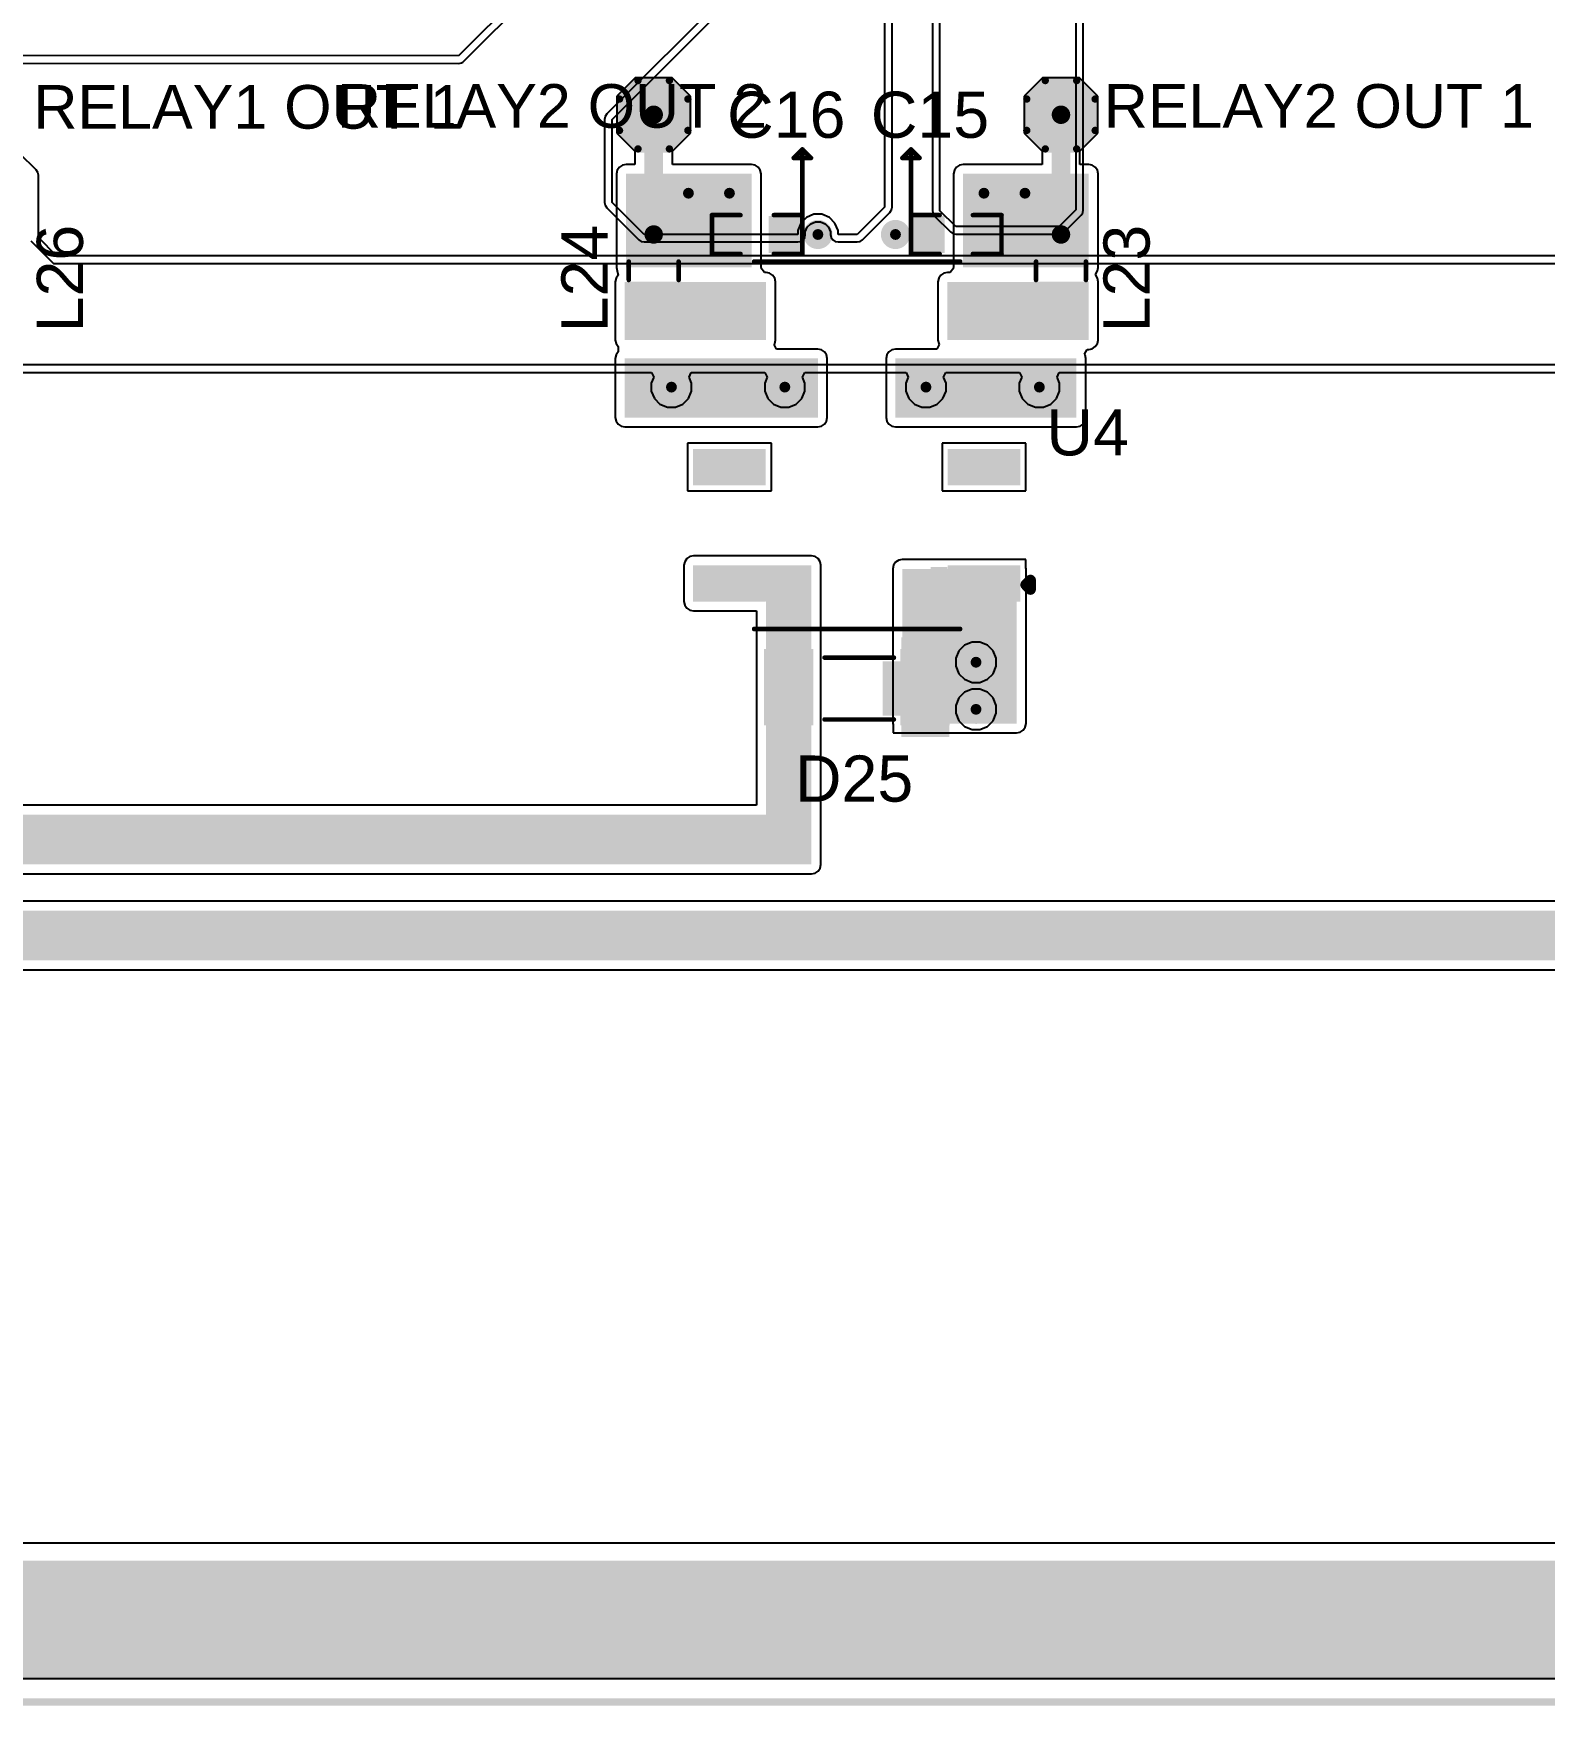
# Model space of a CAD drawing. Header units: millimetres. Extents: x 0 to 6.84, y 0 to 5.18.
# Drawn here: x 3.353 to 4.99, y -0.004 to 1.807 of the extents above; entities that cross this region are included whole.
import ezdxf

# ---------------------------------------------------------------- set-up
doc = ezdxf.new("R2010")
doc.units = ezdxf.units.MM
doc.header["$MEASUREMENT"] = 0
for name, color, linetype in [('BottomLayer', 5, 'Continuous'), ('BottomSolder', 6, 'Continuous'), ('Mechanical2', 216, 'Continuous'), ('TopLayer', 1, 'Continuous'), ('TopOverlay', 2, 'Continuous'), ('TopPaste', 8, 'Continuous'), ('TopSolder', 216, 'Continuous'), ('ViaHoleLayer', 16, 'Continuous')]:
    doc.layers.add(name, color=color, linetype=linetype)
doc.styles.add('Arial', font='', dxfattribs={"height": 0.2})
doc.styles.get('Arial').set_extended_font_data('Arial')

# ---------------------------------------------------------------- blocks, each defined once
blk = doc.blocks.new('G6K_2F_Y_DC12_9')
at = {"layer": 'TopLayer'}
for points in [[(-0.1732, 0.1339), (-0.1732, 0.1654), (-0.1024, 0.1654), (-0.1024, 0.1339)], [(0.1024, 0.1339), (0.1024, 0.1654), (0.1732, 0.1654), (0.1732, 0.1339)], [(-0.1732, 0.0079), (-0.1732, 0.0394), (-0.1024, 0.0394), (-0.1024, 0.0079)], [(0.1024, 0.0079), (0.1024, 0.0394), (0.1732, 0.0394), (0.1732, 0.0079)], [(-0.1732, -0.0787), (-0.1732, -0.0472), (-0.1024, -0.0472), (-0.1024, -0.0787)], [(0.1024, -0.0787), (0.1024, -0.0472), (0.1732, -0.0472), (0.1732, -0.0787)], [(-0.1732, -0.1654), (-0.1732, -0.1339), (-0.1024, -0.1339), (-0.1024, -0.1654)], [(0.1024, -0.1654), (0.1024, -0.1339), (0.1732, -0.1339), (0.1732, -0.1654)]]:
    blk.add_hatch(color=1, dxfattribs=at).paths.add_polyline_path(points)
at = {"layer": 'TopOverlay'}
blk.add_hatch(color=2, dxfattribs=at).paths.add_polyline_path([(-0.098, 0.132), (-0.08, 0.132), (-0.08, 0.168), (-0.098, 0.168)])
at = {"layer": 'TopPaste'}
for points in [[(-0.1732, 0.1339), (-0.1732, 0.1654), (-0.1024, 0.1654), (-0.1024, 0.1339)], [(0.1024, 0.1339), (0.1024, 0.1654), (0.1732, 0.1654), (0.1732, 0.1339)], [(-0.1732, 0.0079), (-0.1732, 0.0394), (-0.1024, 0.0394), (-0.1024, 0.0079)], [(0.1024, 0.0079), (0.1024, 0.0394), (0.1732, 0.0394), (0.1732, 0.0079)], [(-0.1732, -0.0787), (-0.1732, -0.0472), (-0.1024, -0.0472), (-0.1024, -0.0787)], [(0.1024, -0.0787), (0.1024, -0.0472), (0.1732, -0.0472), (0.1732, -0.0787)], [(-0.1732, -0.1654), (-0.1732, -0.1339), (-0.1024, -0.1339), (-0.1024, -0.1654)], [(0.1024, -0.1654), (0.1024, -0.1339), (0.1732, -0.1339), (0.1732, -0.1654)]]:
    blk.add_hatch(color=8, dxfattribs=at).paths.add_polyline_path(points)
at = {"layer": 'TopSolder'}
for points in [[(-0.1772, 0.1299), (-0.1772, 0.1694), (-0.0984, 0.1694), (-0.0984, 0.1299)], [(0.0984, 0.1299), (0.0984, 0.1694), (0.1772, 0.1694), (0.1772, 0.1299)], [(-0.1772, 0.0039), (-0.1772, 0.0434), (-0.0984, 0.0434), (-0.0984, 0.0039)], [(0.0984, 0.0039), (0.0984, 0.0434), (0.1772, 0.0434), (0.1772, 0.0039)], [(-0.1772, -0.0827), (-0.1772, -0.0432), (-0.0984, -0.0432), (-0.0984, -0.0827)], [(0.0984, -0.0827), (0.0984, -0.0432), (0.1772, -0.0432), (0.1772, -0.0827)], [(-0.1772, -0.1694), (-0.1772, -0.1299), (-0.0984, -0.1299), (-0.0984, -0.1694)], [(0.0984, -0.1694), (0.0984, -0.1299), (0.1772, -0.1299), (0.1772, -0.1694)]]:
    blk.add_hatch(color=216, dxfattribs=at).paths.add_polyline_path(points)
at = {"layer": 'TopOverlay'}
for points, const_width in [([(0.111, 0.199), (-0.112, 0.199)], 0.005), ([(-0.1831, 0.1511), (-0.1881, 0.1561)], 0.0118), ([(-0.1881, 0.1561), (-0.1881, 0.1461)], 0.0118), ([(-0.1831, 0.1511), (-0.1881, 0.1461)], 0.0118), ([(0.111, -0.199), (-0.112, -0.199)], 0.005)]:
    blk.add_lwpolyline(points, dxfattribs=dict(at, const_width=const_width))
for points, const_width in [([(-0.1133, 0.199, 1), (-0.1108, 0.199, 1)], 0.0025), ([(0.1098, 0.199, 1), (0.1123, 0.199, 1)], 0.0025), ([(-0.1911, 0.1561, 1), (-0.1852, 0.1561, 1)], 0.00591), ([(-0.1911, 0.1561, 1), (-0.1852, 0.1561, 1)], 0.00591), ([(-0.1911, 0.1461, 1), (-0.1852, 0.1461, 1)], 0.00591), ([(-0.1911, 0.1461, 1), (-0.1852, 0.1461, 1)], 0.00591), ([(-0.1861, 0.1511, 1), (-0.1802, 0.1511, 1)], 0.00591), ([(-0.1861, 0.1511, 1), (-0.1802, 0.1511, 1)], 0.00591), ([(-0.1133, -0.199, 1), (-0.1108, -0.199, 1)], 0.0025), ([(0.1098, -0.199, 1), (0.1123, -0.199, 1)], 0.0025)]:
    blk.add_lwpolyline(points, format="xyb", close=True, dxfattribs=dict(at, const_width=const_width))
blk = doc.blocks.new('T__________24')
at = {"layer": 'TopLayer'}
blk.add_hatch(color=1, dxfattribs=at).paths.add_polyline_path([(0.015, 0.03), (-0.015, 0.03), (-0.03, 0.015), (-0.03, -0.015), (-0.015, -0.03), (0.015, -0.03), (0.03, -0.015), (0.03, 0.015)])
at = {"layer": 'TopPaste'}
blk.add_hatch(color=8, dxfattribs=at).paths.add_polyline_path([(0.015, 0.03), (-0.015, 0.03), (-0.03, 0.015), (-0.03, -0.015), (-0.015, -0.03), (0.015, -0.03), (0.03, -0.015), (0.03, 0.015)])
at = {"layer": 'TopSolder'}
blk.add_hatch(color=216, dxfattribs=at).paths.add_polyline_path([(0.017, 0.034), (-0.017, 0.034), (-0.034, 0.017), (-0.034, -0.017), (-0.017, -0.034), (0.017, -0.034), (0.034, -0.017), (0.034, 0.017)])
at = {"layer": 'TopOverlay', "const_width": 0.00787}
for points in [[(-0.037, 0.017), (-0.017, 0.037)], [(-0.017, 0.037), (0.017, 0.037)], [(0.017, 0.037), (0.037, 0.017)], [(-0.037, -0.017), (-0.037, 0.017)], [(0.037, -0.017), (0.037, 0.017)], [(-0.037, -0.017), (-0.017, -0.037)], [(0.017, -0.037), (0.037, -0.017)], [(-0.017, -0.037), (0.017, -0.037)]]:
    blk.add_lwpolyline(points, dxfattribs=at)
at = {"layer": 'TopOverlay', "const_width": 0.00394}
for points in [[(-0.019, 0.037, 1), (-0.015, 0.037, 1)], [(-0.019, 0.037, 1), (-0.015, 0.037, 1)], [(0.015, 0.037, 1), (0.019, 0.037, 1)], [(0.015, 0.037, 1), (0.019, 0.037, 1)], [(-0.039, 0.017, 1), (-0.035, 0.017, 1)], [(-0.039, 0.017, 1), (-0.035, 0.017, 1)], [(0.035, 0.017, 1), (0.039, 0.017, 1)], [(0.035, 0.017, 1), (0.039, 0.017, 1)], [(-0.039, -0.017, 1), (-0.035, -0.017, 1)], [(-0.039, -0.017, 1), (-0.035, -0.017, 1)], [(0.035, -0.017, 1), (0.039, -0.017, 1)], [(0.035, -0.017, 1), (0.039, -0.017, 1)], [(-0.019, -0.037, 1), (-0.015, -0.037, 1)], [(-0.019, -0.037, 1), (-0.015, -0.037, 1)], [(0.015, -0.037, 1), (0.019, -0.037, 1)], [(0.015, -0.037, 1), (0.019, -0.037, 1)]]:
    blk.add_lwpolyline(points, format="xyb", close=True, dxfattribs=at)
blk = doc.blocks.new('T__________27')
at = {"layer": 'TopLayer'}
blk.add_hatch(color=1, dxfattribs=at).paths.add_polyline_path([(0.015, 0.03), (-0.015, 0.03), (-0.03, 0.015), (-0.03, -0.015), (-0.015, -0.03), (0.015, -0.03), (0.03, -0.015), (0.03, 0.015)])
at = {"layer": 'TopPaste'}
blk.add_hatch(color=8, dxfattribs=at).paths.add_polyline_path([(0.015, 0.03), (-0.015, 0.03), (-0.03, 0.015), (-0.03, -0.015), (-0.015, -0.03), (0.015, -0.03), (0.03, -0.015), (0.03, 0.015)])
at = {"layer": 'TopSolder'}
blk.add_hatch(color=216, dxfattribs=at).paths.add_polyline_path([(0.017, 0.034), (-0.017, 0.034), (-0.034, 0.017), (-0.034, -0.017), (-0.017, -0.034), (0.017, -0.034), (0.034, -0.017), (0.034, 0.017)])
at = {"layer": 'TopOverlay', "const_width": 0.00787}
for points in [[(-0.037, 0.017), (-0.017, 0.037)], [(-0.017, 0.037), (0.017, 0.037)], [(0.017, 0.037), (0.037, 0.017)], [(-0.037, -0.017), (-0.037, 0.017)], [(0.037, -0.017), (0.037, 0.017)], [(-0.037, -0.017), (-0.017, -0.037)], [(0.017, -0.037), (0.037, -0.017)], [(-0.017, -0.037), (0.017, -0.037)]]:
    blk.add_lwpolyline(points, dxfattribs=at)
at = {"layer": 'TopOverlay', "const_width": 0.00394}
for points in [[(-0.019, 0.037, 1), (-0.015, 0.037, 1)], [(-0.019, 0.037, 1), (-0.015, 0.037, 1)], [(0.015, 0.037, 1), (0.019, 0.037, 1)], [(0.015, 0.037, 1), (0.019, 0.037, 1)], [(-0.039, 0.017, 1), (-0.035, 0.017, 1)], [(-0.039, 0.017, 1), (-0.035, 0.017, 1)], [(0.035, 0.017, 1), (0.039, 0.017, 1)], [(0.035, 0.017, 1), (0.039, 0.017, 1)], [(-0.039, -0.017, 1), (-0.035, -0.017, 1)], [(-0.039, -0.017, 1), (-0.035, -0.017, 1)], [(0.035, -0.017, 1), (0.039, -0.017, 1)], [(0.035, -0.017, 1), (0.039, -0.017, 1)], [(-0.019, -0.037, 1), (-0.015, -0.037, 1)], [(-0.019, -0.037, 1), (-0.015, -0.037, 1)], [(0.015, -0.037, 1), (0.019, -0.037, 1)], [(0.015, -0.037, 1), (0.019, -0.037, 1)]]:
    blk.add_lwpolyline(points, format="xyb", close=True, dxfattribs=at)
blk = doc.blocks.new('I___0805_60')
at = {"layer": 'TopLayer'}
for points in [[(-0.063, 0.026), (-0.0157, 0.026), (-0.0157, -0.026), (-0.063, -0.026)], [(0.0157, 0.026), (0.063, 0.026), (0.063, -0.026), (0.0157, -0.026)]]:
    blk.add_hatch(color=1, dxfattribs=at).paths.add_polyline_path(points)
at = {"layer": 'TopPaste'}
for points in [[(-0.063, 0.026), (-0.0157, 0.026), (-0.0157, -0.026), (-0.063, -0.026)], [(0.0157, 0.026), (0.063, 0.026), (0.063, -0.026), (0.0157, -0.026)]]:
    blk.add_hatch(color=8, dxfattribs=at).paths.add_polyline_path(points)
at = {"layer": 'TopSolder'}
for points in [[(-0.067, 0.03), (-0.0117, 0.03), (-0.0117, -0.03), (-0.067, -0.03)], [(0.0117, 0.03), (0.067, 0.03), (0.067, -0.03), (0.0117, -0.03)]]:
    blk.add_hatch(color=216, dxfattribs=at).paths.add_polyline_path(points)
at = {"layer": 'TopOverlay', "const_width": 0.005}
for points in [[(-0.01, 0.027), (0.01, 0.027)], [(-0.01, -0.027), (0.01, -0.027)]]:
    blk.add_lwpolyline(points, dxfattribs=at)
at = {"layer": 'TopOverlay', "const_width": 0.0025}
for points in [[(-0.0112, 0.027, 1), (-0.0088, 0.027, 1)], [(0.0088, 0.027, 1), (0.0112, 0.027, 1)], [(-0.0112, -0.027, 1), (-0.0088, -0.027, 1)], [(0.0088, -0.027, 1), (0.0112, -0.027, 1)]]:
    blk.add_lwpolyline(points, format="xyb", close=True, dxfattribs=at)
blk = doc.blocks.new('I___0805_61')
at = {"layer": 'TopLayer'}
for points in [[(-0.063, 0.026), (-0.0157, 0.026), (-0.0157, -0.026), (-0.063, -0.026)], [(0.0157, 0.026), (0.063, 0.026), (0.063, -0.026), (0.0157, -0.026)]]:
    blk.add_hatch(color=1, dxfattribs=at).paths.add_polyline_path(points)
at = {"layer": 'TopPaste'}
for points in [[(-0.063, 0.026), (-0.0157, 0.026), (-0.0157, -0.026), (-0.063, -0.026)], [(0.0157, 0.026), (0.063, 0.026), (0.063, -0.026), (0.0157, -0.026)]]:
    blk.add_hatch(color=8, dxfattribs=at).paths.add_polyline_path(points)
at = {"layer": 'TopSolder'}
for points in [[(-0.067, 0.03), (-0.0117, 0.03), (-0.0117, -0.03), (-0.067, -0.03)], [(0.0117, 0.03), (0.067, 0.03), (0.067, -0.03), (0.0117, -0.03)]]:
    blk.add_hatch(color=216, dxfattribs=at).paths.add_polyline_path(points)
at = {"layer": 'TopOverlay', "const_width": 0.005}
for points in [[(-0.01, 0.027), (0.01, 0.027)], [(-0.01, -0.027), (0.01, -0.027)]]:
    blk.add_lwpolyline(points, dxfattribs=at)
at = {"layer": 'TopOverlay', "const_width": 0.0025}
for points in [[(-0.0112, 0.027, 1), (-0.0088, 0.027, 1)], [(0.0088, 0.027, 1), (0.0112, 0.027, 1)], [(-0.0112, -0.027, 1), (-0.0088, -0.027, 1)], [(0.0088, -0.027, 1), (0.0112, -0.027, 1)]]:
    blk.add_lwpolyline(points, format="xyb", close=True, dxfattribs=at)
blk = doc.blocks.new('SOD_80_M___MELF_71')
at = {"layer": 'TopLayer'}
for points in [[(-0.0492, -0.0394), (-0.0984, -0.0394), (-0.0984, 0.0394), (-0.0492, 0.0394)], [(0.0984, -0.0394), (0.0492, -0.0394), (0.0492, 0.0394), (0.0984, 0.0394)]]:
    blk.add_hatch(color=1, dxfattribs=at).paths.add_polyline_path(points)
at = {"layer": 'TopOverlay'}
for points in [[(-0.1, 0.041), (-0.048, 0.041), (-0.048, 0.054), (-0.1, 0.054)], [(-0.047, -0.028), (-0.028, -0.028), (-0.028, 0.031), (-0.047, 0.031)], [(-0.1, -0.054), (-0.048, -0.054), (-0.048, -0.041), (-0.1, -0.041)]]:
    blk.add_hatch(color=2, dxfattribs=at).paths.add_polyline_path(points)
at = {"layer": 'TopPaste'}
for points in [[(-0.0492, -0.0394), (-0.0984, -0.0394), (-0.0984, 0.0394), (-0.0492, 0.0394)], [(0.0984, -0.0394), (0.0492, -0.0394), (0.0492, 0.0394), (0.0984, 0.0394)]]:
    blk.add_hatch(color=8, dxfattribs=at).paths.add_polyline_path(points)
at = {"layer": 'TopSolder'}
for points in [[(-0.047, -0.0415), (-0.1006, -0.0415), (-0.1006, 0.0415), (-0.047, 0.0415)], [(0.1006, -0.0415), (0.047, -0.0415), (0.047, 0.0415), (0.1006, 0.0415)]]:
    blk.add_hatch(color=216, dxfattribs=at).paths.add_polyline_path(points)
at = {"layer": 'TopOverlay', "const_width": 0.005}
for points in [[(0.035, 0.035), (-0.04, 0.035)], [(0.035, -0.032), (-0.04, -0.032)]]:
    blk.add_lwpolyline(points, dxfattribs=at)
at = {"layer": 'TopOverlay', "const_width": 0.0025}
for points in [[(-0.0413, 0.035, 1), (-0.0387, 0.035, 1)], [(0.0338, 0.035, 1), (0.0362, 0.035, 1)], [(-0.0413, -0.032, 1), (-0.0387, -0.032, 1)], [(0.0338, -0.032, 1), (0.0362, -0.032, 1)]]:
    blk.add_lwpolyline(points, format="xyb", close=True, dxfattribs=at)
blk = doc.blocks.new('C___0603_95')
at = {"layer": 'TopLayer'}
for points in [[(-0.015, 0.0175), (-0.015, -0.0175), (-0.045, -0.0175), (-0.045, 0.0175)], [(0.045, 0.0175), (0.045, -0.0175), (0.015, -0.0175), (0.015, 0.0175)]]:
    blk.add_hatch(color=1, dxfattribs=at).paths.add_polyline_path(points)
at = {"layer": 'TopPaste'}
for points in [[(-0.015, 0.0175), (-0.015, -0.0175), (-0.045, -0.0175), (-0.045, 0.0175)], [(0.045, 0.0175), (0.045, -0.0175), (0.015, -0.0175), (0.015, 0.0175)]]:
    blk.add_hatch(color=8, dxfattribs=at).paths.add_polyline_path(points)
at = {"layer": 'TopSolder'}
for points in [[(-0.0126, 0.0199), (-0.0126, -0.0199), (-0.0474, -0.0199), (-0.0474, 0.0199)], [(0.0474, 0.0199), (0.0474, -0.0199), (0.0126, -0.0199), (0.0126, 0.0199)]]:
    blk.add_hatch(color=216, dxfattribs=at).paths.add_polyline_path(points)
at = {"layer": 'TopOverlay', "const_width": 0.005}
for points in [[(-0.049, -0.021), (-0.049, 0.021)], [(-0.049, 0.021), (-0.018, 0.021)], [(0.018, 0.021), (0.049, 0.021)], [(0.049, -0.021), (0.049, 0.021)], [(-0.049, -0.021), (-0.018, -0.021)], [(0.018, -0.021), (0.049, -0.021)]]:
    blk.add_lwpolyline(points, dxfattribs=at)
at = {"layer": 'TopOverlay', "const_width": 0.0025}
for points in [[(-0.0503, 0.021, 1), (-0.0478, 0.021, 1)], [(-0.0503, 0.021, 1), (-0.0478, 0.021, 1)], [(-0.0192, 0.021, 1), (-0.0168, 0.021, 1)], [(0.0168, 0.021, 1), (0.0192, 0.021, 1)], [(0.0478, 0.021, 1), (0.0503, 0.021, 1)], [(0.0478, 0.021, 1), (0.0503, 0.021, 1)], [(-0.0503, -0.021, 1), (-0.0478, -0.021, 1)], [(-0.0503, -0.021, 1), (-0.0478, -0.021, 1)], [(-0.0192, -0.021, 1), (-0.0168, -0.021, 1)], [(0.0168, -0.021, 1), (0.0192, -0.021, 1)], [(0.0478, -0.021, 1), (0.0503, -0.021, 1)], [(0.0478, -0.021, 1), (0.0503, -0.021, 1)]]:
    blk.add_lwpolyline(points, format="xyb", close=True, dxfattribs=at)
blk = doc.blocks.new('C___0603_96')
at = {"layer": 'TopLayer'}
for points in [[(-0.015, 0.0175), (-0.015, -0.0175), (-0.045, -0.0175), (-0.045, 0.0175)], [(0.045, 0.0175), (0.045, -0.0175), (0.015, -0.0175), (0.015, 0.0175)]]:
    blk.add_hatch(color=1, dxfattribs=at).paths.add_polyline_path(points)
at = {"layer": 'TopPaste'}
for points in [[(-0.015, 0.0175), (-0.015, -0.0175), (-0.045, -0.0175), (-0.045, 0.0175)], [(0.045, 0.0175), (0.045, -0.0175), (0.015, -0.0175), (0.015, 0.0175)]]:
    blk.add_hatch(color=8, dxfattribs=at).paths.add_polyline_path(points)
at = {"layer": 'TopSolder'}
for points in [[(-0.0126, 0.0199), (-0.0126, -0.0199), (-0.0474, -0.0199), (-0.0474, 0.0199)], [(0.0474, 0.0199), (0.0474, -0.0199), (0.0126, -0.0199), (0.0126, 0.0199)]]:
    blk.add_hatch(color=216, dxfattribs=at).paths.add_polyline_path(points)
at = {"layer": 'TopOverlay', "const_width": 0.005}
for points in [[(-0.049, 0.021), (-0.049, -0.021)], [(-0.018, 0.021), (-0.049, 0.021)], [(0.049, 0.021), (0.018, 0.021)], [(0.049, 0.021), (0.049, -0.021)], [(-0.018, -0.021), (-0.049, -0.021)], [(0.049, -0.021), (0.018, -0.021)]]:
    blk.add_lwpolyline(points, dxfattribs=at)
at = {"layer": 'TopOverlay', "const_width": 0.0025}
for points in [[(-0.0503, 0.021, 1), (-0.0478, 0.021, 1)], [(-0.0503, 0.021, 1), (-0.0478, 0.021, 1)], [(-0.0192, 0.021, 1), (-0.0168, 0.021, 1)], [(0.0168, 0.021, 1), (0.0192, 0.021, 1)], [(0.0478, 0.021, 1), (0.0503, 0.021, 1)], [(0.0478, 0.021, 1), (0.0503, 0.021, 1)], [(-0.0503, -0.021, 1), (-0.0478, -0.021, 1)], [(-0.0503, -0.021, 1), (-0.0478, -0.021, 1)], [(-0.0192, -0.021, 1), (-0.0168, -0.021, 1)], [(0.0168, -0.021, 1), (0.0192, -0.021, 1)], [(0.0478, -0.021, 1), (0.0503, -0.021, 1)], [(0.0478, -0.021, 1), (0.0503, -0.021, 1)]]:
    blk.add_lwpolyline(points, format="xyb", close=True, dxfattribs=at)

msp = doc.modelspace()

# ---------------------------------------------------------------- hatches: boundary and pattern name
at = {"layer": 'BottomLayer'}
h = msp.add_hatch(color=5, dxfattribs=at)
edge = h.paths.add_edge_path()
edge.add_arc((4.0626, 1.634), 0.0118, 0, 360)
h = msp.add_hatch(color=5, dxfattribs=at)
edge = h.paths.add_edge_path()
edge.add_arc((4.107, 1.634), 0.0118, 0, 360)
h = msp.add_hatch(color=5, dxfattribs=at)
edge = h.paths.add_edge_path()
edge.add_arc((4.3826, 1.634), 0.0118, 0, 360)
h = msp.add_hatch(color=5, dxfattribs=at)
edge = h.paths.add_edge_path()
edge.add_arc((4.427, 1.634), 0.0118, 0, 360)
h = msp.add_hatch(color=5, dxfattribs=at)
edge = h.paths.add_edge_path()
edge.add_arc((4.2028, 1.5893), 0.0118, 0, 360)
h = msp.add_hatch(color=5, dxfattribs=at)
edge = h.paths.add_edge_path()
edge.add_arc((4.2868, 1.5893), 0.0118, 0, 360)
h = msp.add_hatch(color=5, dxfattribs=at)
edge = h.paths.add_edge_path()
edge.add_arc((4.0442, 1.424), 0.0118, 0, 360)
h = msp.add_hatch(color=5, dxfattribs=at)
edge = h.paths.add_edge_path()
edge.add_arc((4.167, 1.424), 0.0118, 0, 360)
h = msp.add_hatch(color=5, dxfattribs=at)
edge = h.paths.add_edge_path()
edge.add_arc((4.3198, 1.424), 0.0118, 0, 360)
h = msp.add_hatch(color=5, dxfattribs=at)
edge = h.paths.add_edge_path()
edge.add_arc((4.4426, 1.424), 0.0118, 0, 360)
h = msp.add_hatch(color=5, dxfattribs=at)
edge = h.paths.add_edge_path()
edge.add_arc((4.374, 1.126), 0.0118, 0, 360)
h = msp.add_hatch(color=5, dxfattribs=at)
edge = h.paths.add_edge_path()
edge.add_arc((4.374, 1.075), 0.0118, 0, 360)
at = {"layer": 'BottomSolder'}
h = msp.add_hatch(color=6, dxfattribs=at)
edge = h.paths.add_edge_path()
edge.add_arc((4.0626, 1.634), 0.0158, 0, 360)
h = msp.add_hatch(color=6, dxfattribs=at)
edge = h.paths.add_edge_path()
edge.add_arc((4.107, 1.634), 0.0158, 0, 360)
h = msp.add_hatch(color=6, dxfattribs=at)
edge = h.paths.add_edge_path()
edge.add_arc((4.3826, 1.634), 0.0158, 0, 360)
h = msp.add_hatch(color=6, dxfattribs=at)
edge = h.paths.add_edge_path()
edge.add_arc((4.427, 1.634), 0.0158, 0, 360)
h = msp.add_hatch(color=6, dxfattribs=at)
edge = h.paths.add_edge_path()
edge.add_arc((4.2028, 1.5893), 0.0158, 0, 360)
h = msp.add_hatch(color=6, dxfattribs=at)
edge = h.paths.add_edge_path()
edge.add_arc((4.2868, 1.5893), 0.0158, 0, 360)
h = msp.add_hatch(color=6, dxfattribs=at)
edge = h.paths.add_edge_path()
edge.add_arc((4.0442, 1.424), 0.0158, 0, 360)
h = msp.add_hatch(color=6, dxfattribs=at)
edge = h.paths.add_edge_path()
edge.add_arc((4.167, 1.424), 0.0158, 0, 360)
h = msp.add_hatch(color=6, dxfattribs=at)
edge = h.paths.add_edge_path()
edge.add_arc((4.3198, 1.424), 0.0158, 0, 360)
h = msp.add_hatch(color=6, dxfattribs=at)
edge = h.paths.add_edge_path()
edge.add_arc((4.4426, 1.424), 0.0158, 0, 360)
h = msp.add_hatch(color=6, dxfattribs=at)
edge = h.paths.add_edge_path()
edge.add_arc((4.374, 1.126), 0.0158, 0, 360)
h = msp.add_hatch(color=6, dxfattribs=at)
edge = h.paths.add_edge_path()
edge.add_arc((4.374, 1.075), 0.0158, 0, 360)
at = {"layer": 'TopLayer'}
for points in [[(4.131, 1.655), (3.995, 1.655), (3.995, 1.5537), (4.131, 1.5537)], [(4.36, 1.5537), (4.496, 1.5537), (4.496, 1.655), (4.36, 1.655)], [(4.1466, 1.538), (3.9936, 1.538), (3.9936, 1.475), (4.1466, 1.475)], [(4.343, 1.475), (4.496, 1.475), (4.496, 1.538), (4.343, 1.538)], [(3.9936, 1.391), (4.2028, 1.391), (4.2028, 1.455), (3.9936, 1.455)], [(4.2868, 1.391), (4.4828, 1.391), (4.4828, 1.455), (4.2868, 1.455)], [(4.068, 1.1918), (4.1958, 1.1918), (4.1958, 1.231), (4.068, 1.231)], [(4.1466, 0.907), (4.1958, 0.907), (4.1958, 1.2271), (4.1466, 1.2271)], [(4.2942, 1.0596), (4.418, 1.0596), (4.418, 1.2271), (4.2942, 1.2271)], [(4.2942, 1.172), (4.418, 1.172), (4.418, 1.2271), (4.2942, 1.2271)], [(2.265, 0.907), (4.1958, 0.907), (4.1958, 0.961), (2.265, 0.961)], [(1.906, 0.803), (5.1644, 0.803), (5.1644, 0.857), (1.906, 0.857)], [(0.037, 0.025), (6.273, 0.025), (6.273, 0.153), (0.037, 0.153)]]:
    msp.add_hatch(color=1, dxfattribs=at).paths.add_polyline_path(points)
h = msp.add_hatch(color=1, dxfattribs=at)
edge = h.paths.add_edge_path()
edge.add_arc((4.0626, 1.634), 0.0118, 0, 360)
h = msp.add_hatch(color=1, dxfattribs=at)
edge = h.paths.add_edge_path()
edge.add_arc((4.107, 1.634), 0.0118, 0, 360)
h = msp.add_hatch(color=1, dxfattribs=at)
edge = h.paths.add_edge_path()
edge.add_arc((4.3826, 1.634), 0.0118, 0, 360)
h = msp.add_hatch(color=1, dxfattribs=at)
edge = h.paths.add_edge_path()
edge.add_arc((4.427, 1.634), 0.0118, 0, 360)
h = msp.add_hatch(color=1, dxfattribs=at)
edge = h.paths.add_edge_path()
edge.add_arc((4.2028, 1.5893), 0.0118, 0, 360)
h = msp.add_hatch(color=1, dxfattribs=at)
edge = h.paths.add_edge_path()
edge.add_arc((4.2868, 1.5893), 0.0118, 0, 360)
h = msp.add_hatch(color=1, dxfattribs=at)
edge = h.paths.add_edge_path()
edge.add_arc((4.0442, 1.424), 0.0118, 0, 360)
h = msp.add_hatch(color=1, dxfattribs=at)
edge = h.paths.add_edge_path()
edge.add_arc((4.167, 1.424), 0.0118, 0, 360)
h = msp.add_hatch(color=1, dxfattribs=at)
edge = h.paths.add_edge_path()
edge.add_arc((4.3198, 1.424), 0.0118, 0, 360)
h = msp.add_hatch(color=1, dxfattribs=at)
edge = h.paths.add_edge_path()
edge.add_arc((4.4426, 1.424), 0.0118, 0, 360)
h = msp.add_hatch(color=1, dxfattribs=at)
edge = h.paths.add_edge_path()
edge.add_arc((4.374, 1.126), 0.0118, 0, 360)
h = msp.add_hatch(color=1, dxfattribs=at)
edge = h.paths.add_edge_path()
edge.add_arc((4.374, 1.075), 0.0118, 0, 360)
at = {"layer": 'TopSolder'}
h = msp.add_hatch(color=216, dxfattribs=at)
edge = h.paths.add_edge_path()
edge.add_arc((4.0626, 1.634), 0.0158, 0, 360)
h = msp.add_hatch(color=216, dxfattribs=at)
edge = h.paths.add_edge_path()
edge.add_arc((4.107, 1.634), 0.0158, 0, 360)
h = msp.add_hatch(color=216, dxfattribs=at)
edge = h.paths.add_edge_path()
edge.add_arc((4.3826, 1.634), 0.0158, 0, 360)
h = msp.add_hatch(color=216, dxfattribs=at)
edge = h.paths.add_edge_path()
edge.add_arc((4.427, 1.634), 0.0158, 0, 360)
h = msp.add_hatch(color=216, dxfattribs=at)
edge = h.paths.add_edge_path()
edge.add_arc((4.2028, 1.5893), 0.0158, 0, 360)
h = msp.add_hatch(color=216, dxfattribs=at)
edge = h.paths.add_edge_path()
edge.add_arc((4.2868, 1.5893), 0.0158, 0, 360)
h = msp.add_hatch(color=216, dxfattribs=at)
edge = h.paths.add_edge_path()
edge.add_arc((4.0442, 1.424), 0.0158, 0, 360)
h = msp.add_hatch(color=216, dxfattribs=at)
edge = h.paths.add_edge_path()
edge.add_arc((4.167, 1.424), 0.0158, 0, 360)
h = msp.add_hatch(color=216, dxfattribs=at)
edge = h.paths.add_edge_path()
edge.add_arc((4.3198, 1.424), 0.0158, 0, 360)
h = msp.add_hatch(color=216, dxfattribs=at)
edge = h.paths.add_edge_path()
edge.add_arc((4.4426, 1.424), 0.0158, 0, 360)
h = msp.add_hatch(color=216, dxfattribs=at)
edge = h.paths.add_edge_path()
edge.add_arc((4.374, 1.126), 0.0158, 0, 360)
h = msp.add_hatch(color=216, dxfattribs=at)
edge = h.paths.add_edge_path()
edge.add_arc((4.374, 1.075), 0.0158, 0, 360)
at = {"layer": 'ViaHoleLayer'}
h = msp.add_hatch(color=16, dxfattribs=at)
edge = h.paths.add_edge_path()
edge.add_arc((4.0626, 1.634), 0.00591, 0, 360)
h = msp.add_hatch(color=16, dxfattribs=at)
edge = h.paths.add_edge_path()
edge.add_arc((4.107, 1.634), 0.00591, 0, 360)
h = msp.add_hatch(color=16, dxfattribs=at)
edge = h.paths.add_edge_path()
edge.add_arc((4.3826, 1.634), 0.00591, 0, 360)
h = msp.add_hatch(color=16, dxfattribs=at)
edge = h.paths.add_edge_path()
edge.add_arc((4.427, 1.634), 0.00591, 0, 360)
h = msp.add_hatch(color=16, dxfattribs=at)
edge = h.paths.add_edge_path()
edge.add_arc((4.2028, 1.5893), 0.00591, 0, 360)
h = msp.add_hatch(color=16, dxfattribs=at)
edge = h.paths.add_edge_path()
edge.add_arc((4.2868, 1.5893), 0.00591, 0, 360)
h = msp.add_hatch(color=16, dxfattribs=at)
edge = h.paths.add_edge_path()
edge.add_arc((4.0442, 1.424), 0.00591, 0, 360)
h = msp.add_hatch(color=16, dxfattribs=at)
edge = h.paths.add_edge_path()
edge.add_arc((4.167, 1.424), 0.00591, 0, 360)
h = msp.add_hatch(color=16, dxfattribs=at)
edge = h.paths.add_edge_path()
edge.add_arc((4.3198, 1.424), 0.00591, 0, 360)
h = msp.add_hatch(color=16, dxfattribs=at)
edge = h.paths.add_edge_path()
edge.add_arc((4.4426, 1.424), 0.00591, 0, 360)
h = msp.add_hatch(color=16, dxfattribs=at)
edge = h.paths.add_edge_path()
edge.add_arc((4.374, 1.126), 0.00591, 0, 360)
h = msp.add_hatch(color=16, dxfattribs=at)
edge = h.paths.add_edge_path()
edge.add_arc((4.374, 1.075), 0.00591, 0, 360)

# ---------------------------------------------------------------- linework, layer by layer
at = {"layer": 'BottomLayer'}
for p, q in [((4.275, 4.384), (4.275, 1.619)), ((4.2832, 1.619), (4.2832, 4.3806)), ((4.482, 4.187), (4.482, 1.616)), ((4.4902, 1.616), (4.4902, 4.1836)), ((4.3268, 2.5082), (4.3268, 1.65)), ((4.335, 1.65), (4.335, 2.5082)), ((4.074, 2.043), (3.8138, 1.7828)), ((3.8195, 1.777), (4.0798, 2.0372)), ((4.1278, 1.8734), (3.9742, 1.7198)), ((3.98, 1.714), (4.136, 1.87)), ((3.8138, 1.7828), (3.1782, 1.7832)), ((3.1816, 1.7751), (3.8138, 1.7746)), ((3.8138, 1.7746), (3.8154, 1.7749)), ((3.8154, 1.7749), (3.8169, 1.7752)), ((3.8169, 1.7752), (3.8182, 1.7761)), ((3.8169, 1.7752), (3.8169, 1.7752)), ((3.8169, 1.7752), (3.8169, 1.7752)), ((3.8182, 1.7761), (3.8195, 1.777)), ((3.8195, 1.777), (3.8195, 1.777)), ((3.8195, 1.777), (3.8195, 1.777)), ((3.8138, 1.7746), (3.8138, 1.7746)), ((3.8138, 1.7746), (3.8138, 1.7746)), ((3.9725, 1.7171), (3.9718, 1.714)), ((3.9718, 1.714), (3.9718, 1.714)), ((3.9718, 1.714), (3.9718, 1.624)), ((3.9742, 1.7198), (3.9725, 1.7171)), ((3.98, 1.624), (3.98, 1.714)), ((3.3563, 1.6593), (3.3388, 1.6768)), ((3.358, 1.6566), (3.3563, 1.6593)), ((3.3563, 1.6593), (3.3563, 1.6593)), ((3.3587, 1.6535), (3.358, 1.6566)), ((3.3587, 1.5859), (3.3587, 1.6535)), ((4.3268, 1.65), (4.3268, 1.615)), ((4.335, 1.615), (4.335, 1.65)), ((3.9718, 1.624), (3.9725, 1.6209)), ((3.9725, 1.6209), (3.9742, 1.6182)), ((3.9742, 1.6182), (3.9742, 1.6182)), ((3.9742, 1.6182), (4.0089, 1.5836)), ((4.0147, 1.5893), (3.98, 1.624)), ((4.275, 1.619), (4.2453, 1.5893)), ((4.2511, 1.5836), (4.2808, 1.6132)), ((4.2808, 1.6132), (4.2825, 1.6159)), ((4.2808, 1.6132), (4.2808, 1.6132)), ((4.2825, 1.6159), (4.2832, 1.619)), ((4.2832, 1.619), (4.2832, 1.619)), ((4.3268, 1.615), (4.3275, 1.6119)), ((4.3275, 1.6119), (4.3292, 1.6092)), ((4.352, 1.598), (4.335, 1.615)), ((4.482, 1.616), (4.464, 1.598)), ((4.4878, 1.6102), (4.4895, 1.6129)), ((4.4895, 1.6129), (4.4902, 1.616)), ((4.4902, 1.616), (4.4902, 1.616)), ((4.1843, 1.6017), (4.181, 1.5937)), ((4.1904, 1.6078), (4.1843, 1.6017)), ((4.1891, 1.5921), (4.1912, 1.5971)), ((4.1985, 1.6112), (4.1904, 1.6078)), ((4.1912, 1.5971), (4.1951, 1.6009)), ((4.1951, 1.6009), (4.2001, 1.603)), ((4.2071, 1.6112), (4.1985, 1.6112)), ((4.2001, 1.603), (4.2055, 1.603)), ((4.2055, 1.603), (4.2105, 1.6009)), ((4.2152, 1.6078), (4.2071, 1.6112)), ((4.2105, 1.6009), (4.2144, 1.5971)), ((4.2144, 1.5971), (4.2165, 1.5921)), ((4.2213, 1.6017), (4.2152, 1.6078)), ((4.2246, 1.5937), (4.2213, 1.6017)), ((4.3292, 1.6092), (4.3292, 1.6092)), ((4.3292, 1.6092), (4.3462, 1.5922)), ((4.464, 1.598), (4.352, 1.598)), ((4.4698, 1.5922), (4.4878, 1.6102)), ((3.3505, 1.5825), (3.375, 1.558)), ((3.3784, 1.5662), (3.3587, 1.5859)), ((4.0089, 1.5836), (4.0115, 1.5818)), ((4.0115, 1.5818), (4.0147, 1.5812)), ((4.181, 1.5893), (4.0147, 1.5893)), ((4.0147, 1.5812), (4.0147, 1.5812)), ((4.0147, 1.5812), (4.181, 1.5812)), ((4.181, 1.5937), (4.181, 1.5893)), ((4.181, 1.5812), (4.1841, 1.5818)), ((4.1841, 1.5818), (4.1868, 1.5836)), ((4.1868, 1.5836), (4.1885, 1.5862)), ((4.1885, 1.5862), (4.1891, 1.5893)), ((4.1891, 1.5893), (4.1891, 1.5921)), ((4.2165, 1.5921), (4.2165, 1.5893)), ((4.2165, 1.5893), (4.2171, 1.5862)), ((4.2171, 1.5862), (4.2188, 1.5836)), ((4.2188, 1.5836), (4.2215, 1.5818)), ((4.2215, 1.5818), (4.2246, 1.5812)), ((4.2246, 1.5893), (4.2246, 1.5937)), ((4.2453, 1.5893), (4.2246, 1.5893)), ((4.2246, 1.5812), (4.2453, 1.5812)), ((4.2453, 1.5812), (4.2485, 1.5818)), ((4.2485, 1.5818), (4.2511, 1.5836)), ((4.3462, 1.5922), (4.3489, 1.5905)), ((4.3489, 1.5905), (4.352, 1.5898)), ((4.352, 1.5898), (4.352, 1.5898)), ((4.352, 1.5898), (4.464, 1.5898)), ((4.464, 1.5898), (4.4671, 1.5905)), ((4.4671, 1.5905), (4.4698, 1.5922)), ((4.4698, 1.5922), (4.4698, 1.5922)), ((3.375, 1.558), (5.646, 1.558)), ((5.646, 1.5662), (3.3784, 1.5662)), ((5.772, 1.448), (3.204, 1.448)), ((3.3043, 1.4398), (4.0226, 1.4398)), ((4.0251, 1.4348), (4.0224, 1.4283)), ((4.0226, 1.4398), (4.0251, 1.4348)), ((4.0633, 1.4348), (4.0657, 1.4398)), ((4.066, 1.4283), (4.0633, 1.4348)), ((4.0657, 1.4398), (4.1455, 1.4398)), ((4.1479, 1.4348), (4.1452, 1.4283)), ((4.1455, 1.4398), (4.1479, 1.4348)), ((4.1861, 1.4348), (4.1885, 1.4398)), ((4.1888, 1.4283), (4.1861, 1.4348)), ((4.1885, 1.4398), (4.2982, 1.4398)), ((4.3006, 1.4348), (4.2979, 1.4283)), ((4.2982, 1.4398), (4.3006, 1.4348)), ((4.3389, 1.4348), (4.3413, 1.4398)), ((4.3416, 1.4283), (4.3389, 1.4348)), ((4.3413, 1.4398), (4.4211, 1.4398)), ((4.4235, 1.4348), (4.4208, 1.4283)), ((4.4211, 1.4398), (4.4235, 1.4348)), ((4.4617, 1.4348), (4.4641, 1.4398)), ((4.4644, 1.4283), (4.4617, 1.4348)), ((4.4641, 1.4398), (5.0884, 1.4398)), ((4.0224, 1.4283), (4.0224, 1.4197)), ((4.0224, 1.4197), (4.0257, 1.4116)), ((4.0627, 1.4116), (4.066, 1.4197)), ((4.066, 1.4197), (4.066, 1.4283)), ((4.1452, 1.4283), (4.1452, 1.4197)), ((4.1452, 1.4197), (4.1485, 1.4116)), ((4.1855, 1.4116), (4.1888, 1.4197)), ((4.1888, 1.4197), (4.1888, 1.4283)), ((4.2979, 1.4283), (4.2979, 1.4197)), ((4.2979, 1.4197), (4.3013, 1.4116)), ((4.3382, 1.4116), (4.3416, 1.4197)), ((4.3416, 1.4197), (4.3416, 1.4283)), ((4.4208, 1.4283), (4.4208, 1.4197)), ((4.4208, 1.4197), (4.4241, 1.4116)), ((4.4611, 1.4116), (4.4644, 1.4197)), ((4.4644, 1.4197), (4.4644, 1.4283)), ((4.0257, 1.4116), (4.0318, 1.4055)), ((4.0318, 1.4055), (4.0398, 1.4022)), ((4.0398, 1.4022), (4.0485, 1.4022)), ((4.0485, 1.4022), (4.0565, 1.4055)), ((4.0565, 1.4055), (4.0627, 1.4116)), ((4.1485, 1.4116), (4.1546, 1.4055)), ((4.1546, 1.4055), (4.1627, 1.4022)), ((4.1627, 1.4022), (4.1713, 1.4022)), ((4.1713, 1.4022), (4.1794, 1.4055)), ((4.1794, 1.4055), (4.1855, 1.4116)), ((4.3013, 1.4116), (4.3074, 1.4055)), ((4.3074, 1.4055), (4.3154, 1.4022)), ((4.3154, 1.4022), (4.3241, 1.4022)), ((4.3241, 1.4022), (4.3321, 1.4055)), ((4.3321, 1.4055), (4.3382, 1.4116)), ((4.4241, 1.4116), (4.4302, 1.4055)), ((4.4302, 1.4055), (4.4383, 1.4022)), ((4.4383, 1.4022), (4.4469, 1.4022)), ((4.4469, 1.4022), (4.4549, 1.4055)), ((4.4549, 1.4055), (4.4611, 1.4116)), ((4.3616, 1.1445), (4.3555, 1.1384)), ((4.3697, 1.1478), (4.3616, 1.1445)), ((4.3783, 1.1478), (4.3697, 1.1478)), ((4.3864, 1.1445), (4.3783, 1.1478)), ((4.3925, 1.1384), (4.3864, 1.1445)), ((4.3555, 1.1384), (4.3522, 1.1303)), ((4.3522, 1.1303), (4.3522, 1.1217)), ((4.3958, 1.1303), (4.3925, 1.1384)), ((4.3958, 1.1217), (4.3958, 1.1303)), ((4.3522, 1.1217), (4.3555, 1.1136)), ((4.3555, 1.1136), (4.3616, 1.1075)), ((4.3616, 1.1075), (4.3697, 1.1042)), ((4.3783, 1.1042), (4.3864, 1.1075)), ((4.3864, 1.1075), (4.3925, 1.1136)), ((4.3925, 1.1136), (4.3958, 1.1217)), ((4.3555, 1.0874), (4.3522, 1.0793)), ((4.3616, 1.0935), (4.3555, 1.0874)), ((4.3697, 1.0968), (4.3616, 1.0935)), ((4.3697, 1.1042), (4.3783, 1.1042)), ((4.3783, 1.0968), (4.3697, 1.0968)), ((4.3864, 1.0935), (4.3783, 1.0968)), ((4.3925, 1.0874), (4.3864, 1.0935)), ((4.3958, 1.0793), (4.3925, 1.0874)), ((4.3522, 1.0793), (4.3522, 1.0707)), ((4.3522, 1.0707), (4.3555, 1.0626)), ((4.3925, 1.0626), (4.3958, 1.0707)), ((4.3958, 1.0707), (4.3958, 1.0793)), ((4.3555, 1.0626), (4.3616, 1.0565)), ((4.3616, 1.0565), (4.3697, 1.0532)), ((4.3697, 1.0532), (4.3783, 1.0532)), ((4.3783, 1.0532), (4.3864, 1.0565)), ((4.3864, 1.0565), (4.3925, 1.0626)), ((6.086, 0.025), (0.2132, 0.025))]:
    msp.add_line(p, q, dxfattribs=at)
at = {"layer": 'Mechanical2', "const_width": 0.008}
msp.add_lwpolyline([(0, 0), (6.2992, 0)], dxfattribs=at)
at = {"layer": 'TopLayer'}
for p, q in [((4.005, 1.759), (3.985, 1.739)), ((4.045, 1.759), (4.005, 1.759)), ((4.065, 1.739), (4.045, 1.759)), ((4.446, 1.759), (4.426, 1.739)), ((4.486, 1.759), (4.446, 1.759)), ((4.506, 1.739), (4.486, 1.759)), ((3.985, 1.739), (3.985, 1.699)), ((4.065, 1.699), (4.065, 1.739)), ((4.426, 1.739), (4.426, 1.699)), ((4.506, 1.699), (4.506, 1.739)), ((3.985, 1.699), (4.0046, 1.6794)), ((4.0454, 1.6794), (4.065, 1.699)), ((4.426, 1.699), (4.4456, 1.6794)), ((4.4864, 1.6794), (4.506, 1.699)), ((4.0046, 1.6794), (4.0046, 1.6652)), ((4.0454, 1.6652), (4.0454, 1.6794)), ((4.4456, 1.6794), (4.4456, 1.6652)), ((4.4864, 1.6652), (4.4864, 1.6794)), ((3.9856, 1.6589), (3.9848, 1.655)), ((3.9848, 1.655), (3.9848, 1.5537)), ((3.9878, 1.6622), (3.9856, 1.6589)), ((3.9911, 1.6644), (3.9878, 1.6622)), ((3.995, 1.6652), (3.9911, 1.6644)), ((4.0046, 1.6652), (3.995, 1.6652)), ((4.131, 1.6652), (4.0454, 1.6652)), ((4.1349, 1.6644), (4.131, 1.6652)), ((4.1382, 1.6622), (4.1349, 1.6644)), ((4.1404, 1.6589), (4.1382, 1.6622)), ((4.1412, 1.655), (4.1404, 1.6589)), ((4.1412, 1.5537), (4.1412, 1.655)), ((4.3506, 1.6589), (4.3498, 1.655)), ((4.3498, 1.655), (4.3498, 1.5537)), ((4.3528, 1.6622), (4.3506, 1.6589)), ((4.3561, 1.6644), (4.3528, 1.6622)), ((4.36, 1.6652), (4.3561, 1.6644)), ((4.4456, 1.6652), (4.36, 1.6652)), ((4.496, 1.6652), (4.4864, 1.6652)), ((4.4999, 1.6644), (4.496, 1.6652)), ((4.5032, 1.6622), (4.4999, 1.6644)), ((4.5054, 1.6589), (4.5032, 1.6622)), ((4.5062, 1.655), (4.5054, 1.6589)), ((4.5062, 1.5537), (4.5062, 1.655)), ((3.9842, 1.5419), (3.9834, 1.538)), ((3.9864, 1.5452), (3.9842, 1.5419)), ((3.9848, 1.5537), (3.9856, 1.5498)), ((3.9856, 1.5498), (3.9864, 1.5452)), ((4.1411, 1.5532), (4.1412, 1.5537)), ((4.1449, 1.5482), (4.1411, 1.5532)), ((4.1466, 1.5482), (4.1449, 1.5482)), ((4.1505, 1.5474), (4.1466, 1.5482)), ((4.1538, 1.5452), (4.1505, 1.5474)), ((4.156, 1.5419), (4.1538, 1.5452)), ((4.1568, 1.538), (4.156, 1.5419)), ((4.3336, 1.5419), (4.3328, 1.538)), ((4.3358, 1.5452), (4.3336, 1.5419)), ((4.3391, 1.5474), (4.3358, 1.5452)), ((4.343, 1.5482), (4.3391, 1.5474)), ((4.3461, 1.5482), (4.343, 1.5482)), ((4.3499, 1.5532), (4.3461, 1.5482)), ((4.3498, 1.5537), (4.3499, 1.5532)), ((4.5035, 1.5459), (4.5054, 1.5498)), ((4.5054, 1.542), (4.5035, 1.5459)), ((4.5054, 1.5498), (4.5062, 1.5537)), ((4.5054, 1.5498), (4.5054, 1.5498)), ((4.5054, 1.5419), (4.5054, 1.542)), ((4.5062, 1.538), (4.5054, 1.5419)), ((3.9834, 1.538), (3.9834, 1.475)), ((4.1568, 1.475), (4.1568, 1.538)), ((4.3328, 1.538), (4.3328, 1.475)), ((4.5062, 1.475), (4.5062, 1.538)), ((3.9834, 1.475), (3.9842, 1.4711)), ((3.9842, 1.4711), (3.9864, 1.4678)), ((3.9864, 1.4678), (3.9864, 1.4622)), ((4.1554, 1.4702), (4.156, 1.4711)), ((4.1581, 1.4652), (4.1554, 1.4702)), ((4.156, 1.4711), (4.1568, 1.475)), ((4.3342, 1.4702), (4.3315, 1.4652)), ((4.3328, 1.475), (4.3336, 1.4711)), ((4.3336, 1.4711), (4.3342, 1.4702)), ((4.4999, 1.4656), (4.5032, 1.4678)), ((4.5032, 1.4678), (4.5054, 1.4711)), ((4.5054, 1.4711), (4.5062, 1.475)), ((3.9842, 1.4589), (3.9834, 1.455)), ((3.9834, 1.455), (3.9834, 1.391)), ((3.9864, 1.4622), (3.9842, 1.4589)), ((4.2028, 1.4652), (4.1581, 1.4652)), ((4.2067, 1.4644), (4.2028, 1.4652)), ((4.21, 1.4622), (4.2067, 1.4644)), ((4.2122, 1.4589), (4.21, 1.4622)), ((4.213, 1.455), (4.2122, 1.4589)), ((4.213, 1.391), (4.213, 1.455)), ((4.2774, 1.4589), (4.2766, 1.455)), ((4.2766, 1.455), (4.2766, 1.391)), ((4.2796, 1.4622), (4.2774, 1.4589)), ((4.2829, 1.4644), (4.2796, 1.4622)), ((4.2868, 1.4652), (4.2829, 1.4644)), ((4.3315, 1.4652), (4.2868, 1.4652)), ((4.4916, 1.4598), (4.4943, 1.4648)), ((4.4922, 1.4589), (4.4916, 1.4598)), ((4.493, 1.455), (4.4922, 1.4589)), ((4.493, 1.391), (4.493, 1.455)), ((4.4943, 1.4648), (4.496, 1.4648)), ((4.496, 1.4648), (4.4999, 1.4656)), ((3.9834, 1.391), (3.9842, 1.3871)), ((3.9842, 1.3871), (3.9864, 1.3838)), ((3.9864, 1.3838), (3.9897, 1.3816)), ((3.9897, 1.3816), (3.9936, 1.3808)), ((3.9936, 1.3808), (4.2028, 1.3808)), ((4.2028, 1.3808), (4.2067, 1.3816)), ((4.2067, 1.3816), (4.21, 1.3838)), ((4.21, 1.3838), (4.2122, 1.3871)), ((4.2122, 1.3871), (4.213, 1.391)), ((4.2766, 1.391), (4.2774, 1.3871)), ((4.2774, 1.3871), (4.2796, 1.3838)), ((4.2796, 1.3838), (4.2829, 1.3816)), ((4.2829, 1.3816), (4.2868, 1.3808)), ((4.2868, 1.3808), (4.4828, 1.3808)), ((4.4828, 1.3808), (4.4867, 1.3816)), ((4.4867, 1.3816), (4.49, 1.3838)), ((4.49, 1.3838), (4.4922, 1.3871)), ((4.4922, 1.3871), (4.493, 1.391)), ((4.1524, 1.3631), (4.0616, 1.3631)), ((4.0616, 1.3631), (4.0616, 1.3116)), ((4.1524, 1.3116), (4.1524, 1.3631)), ((4.428, 1.3631), (4.3372, 1.3631)), ((4.3372, 1.3631), (4.3372, 1.3116)), ((4.428, 1.3116), (4.428, 1.3631)), ((4.0616, 1.3116), (4.1524, 1.3116)), ((4.3372, 1.3116), (4.428, 1.3116)), ((4.0586, 1.2349), (4.0578, 1.231)), ((4.0608, 1.2382), (4.0586, 1.2349)), ((4.0641, 1.2404), (4.0608, 1.2382)), ((4.068, 1.2412), (4.0641, 1.2404)), ((4.1958, 1.2412), (4.068, 1.2412)), ((4.1997, 1.2404), (4.1958, 1.2412)), ((4.203, 1.2382), (4.1997, 1.2404)), ((4.2052, 1.2349), (4.203, 1.2382)), ((4.206, 1.231), (4.2052, 1.2349)), ((4.287, 1.2344), (4.2848, 1.231)), ((4.2903, 1.2366), (4.287, 1.2344)), ((4.2942, 1.2373), (4.2903, 1.2366)), ((4.418, 1.2373), (4.2942, 1.2373)), ((4.419, 1.2371), (4.418, 1.2373)), ((4.428, 1.2371), (4.419, 1.2371)), ((4.428, 1.2281), (4.428, 1.2371)), ((4.0578, 1.231), (4.0578, 1.1918)), ((4.206, 1.2271), (4.206, 1.231)), ((4.206, 0.907), (4.206, 1.2271)), ((4.2848, 1.231), (4.284, 1.2271)), ((4.284, 1.2271), (4.284, 1.172)), ((4.4282, 1.2271), (4.428, 1.2281)), ((4.4282, 1.0596), (4.4282, 1.2271)), ((4.0578, 1.1918), (4.0586, 1.1878)), ((4.0586, 1.1878), (4.0608, 1.1845)), ((4.0608, 1.1845), (4.0641, 1.1823)), ((4.0641, 1.1823), (4.068, 1.1816)), ((4.068, 1.1816), (4.1364, 1.1816)), ((4.1364, 1.1816), (4.1364, 0.9712)), ((4.284, 1.172), (4.284, 1.0596)), ((4.284, 1.0596), (4.2842, 1.0586)), ((4.2842, 1.0586), (4.2842, 1.0496)), ((4.4219, 1.0502), (4.4252, 1.0524)), ((4.4252, 1.0524), (4.4274, 1.0557)), ((4.4274, 1.0557), (4.4282, 1.0596)), ((4.2842, 1.0496), (4.2932, 1.0496)), ((4.2932, 1.0496), (4.2942, 1.0494)), ((4.2942, 1.0494), (4.418, 1.0494)), ((4.418, 1.0494), (4.4219, 1.0502)), ((4.1364, 0.9712), (2.3292, 0.9712)), ((4.2052, 0.9031), (4.206, 0.907)), ((2.265, 0.8968), (4.1958, 0.8968)), ((4.1958, 0.8968), (4.1997, 0.8976)), ((4.1997, 0.8976), (4.203, 0.8998)), ((4.203, 0.8998), (4.2052, 0.9031)), ((5.0754, 0.8672), (1.9702, 0.8672)), ((1.906, 0.7928), (5.1644, 0.7928)), ((5.999, 0.172), (0.324, 0.172))]:
    msp.add_line(p, q, dxfattribs=at)
at = {"layer": 'TopLayer', "const_width": 0.02}
for points in [[(4.025, 1.5893), (4.025, 1.719)], [(4.466, 1.5893), (4.466, 1.719)]]:
    msp.add_lwpolyline(points, dxfattribs=at)
at = {"layer": 'TopLayer', "const_width": 0.01}
for points in [[(4.02, 1.719, 1), (4.03, 1.719, 1)], [(4.461, 1.719, 1), (4.471, 1.719, 1)], [(4.02, 1.5893, 1), (4.03, 1.5893, 1)], [(4.461, 1.5893, 1), (4.471, 1.5893, 1)]]:
    msp.add_lwpolyline(points, format="xyb", close=True, dxfattribs=at)
at = {"layer": 'TopOverlay', "const_width": 0.005}
for points in [[(4.1767, 1.6722), (4.186, 1.6815)], [(4.1767, 1.6722), (4.186, 1.6722)], [(4.186, 1.6103), (4.186, 1.6815)], [(4.186, 1.6815), (4.1953, 1.6722)], [(4.186, 1.6722), (4.1953, 1.6722)], [(4.2943, 1.6722), (4.3036, 1.6815)], [(4.2943, 1.6722), (4.3036, 1.6722)], [(4.3036, 1.6103), (4.3036, 1.6815)], [(4.3036, 1.6815), (4.3129, 1.6722)], [(4.3036, 1.6722), (4.3129, 1.6722)]]:
    msp.add_lwpolyline(points, dxfattribs=at)
at = {"layer": 'TopOverlay', "const_width": 0.0025}
for points in [[(4.1754, 1.6722, 1), (4.1779, 1.6722, 1)], [(4.1754, 1.6722, 1), (4.1779, 1.6722, 1)], [(4.1848, 1.6815, 1), (4.1873, 1.6815, 1)], [(4.1848, 1.6815, 1), (4.1873, 1.6815, 1)], [(4.1848, 1.6815, 1), (4.1873, 1.6815, 1)], [(4.1848, 1.6722, 1), (4.1873, 1.6722, 1)], [(4.1848, 1.6722, 1), (4.1873, 1.6722, 1)], [(4.1941, 1.6722, 1), (4.1966, 1.6722, 1)], [(4.1941, 1.6722, 1), (4.1966, 1.6722, 1)], [(4.293, 1.6722, 1), (4.2955, 1.6722, 1)], [(4.293, 1.6722, 1), (4.2955, 1.6722, 1)], [(4.3023, 1.6815, 1), (4.3048, 1.6815, 1)], [(4.3023, 1.6815, 1), (4.3048, 1.6815, 1)], [(4.3023, 1.6815, 1), (4.3048, 1.6815, 1)], [(4.3023, 1.6722, 1), (4.3048, 1.6722, 1)], [(4.3023, 1.6722, 1), (4.3048, 1.6722, 1)], [(4.3116, 1.6722, 1), (4.3141, 1.6722, 1)], [(4.3116, 1.6722, 1), (4.3141, 1.6722, 1)], [(4.1848, 1.6103, 1), (4.1873, 1.6103, 1)], [(4.3023, 1.6103, 1), (4.3048, 1.6103, 1)]]:
    msp.add_lwpolyline(points, format="xyb", close=True, dxfattribs=at)

# ---------------------------------------------------------------- block references
for name, p in [('T__________24', (4.025, 1.719)), ('T__________27', (4.466, 1.719)), ('C___0603_95', (4.137, 1.5893))]:
    msp.add_blockref(name, p)
for name, p, rotation in [('I___0805_60', (4.025, 1.55), 90), ('C___0603_96', (4.3526, 1.5893), 180), ('I___0805_61', (4.466, 1.55), 90), ('G6K_2F_Y_DC12_9', (4.2448, 1.361), 180), ('SOD_80_M___MELF_71', (4.245, 1.099), 180)]:
    msp.add_blockref(name, p, dxfattribs=dict(rotation=rotation))

# ---------------------------------------------------------------- texts
at = {"layer": 'TopOverlay', "style": 'Arial'}
for s, height, rotation, p in [('RELAY1 OUT 1', 0.047244, 360, (3.3534, 1.7039)), ('L26', 0.05, 90, (3.407, 1.4833)), ('L24', 0.05, 90, (3.975, 1.4833)), ('L23', 0.05, 90, (4.562, 1.4833)), ('D25', 0.05, 360, (4.1779, 0.975))]:
    msp.add_text(s, height=height, rotation=rotation, dxfattribs=at).set_placement(p)
for s, height, p in [('RELAY2 OUT 2', 0.047244, (3.6821, 1.7049)), ('C16', 0.05, (4.1045, 1.694)), ('C15', 0.05, (4.2601, 1.694)), ('RELAY2 OUT 1', 0.047244, (4.5124, 1.7049)), ('U4', 0.05, (4.4503, 1.35))]:
    msp.add_text(s, height=height, dxfattribs=at).set_placement(p)

doc.saveas('drawing.dxf')
